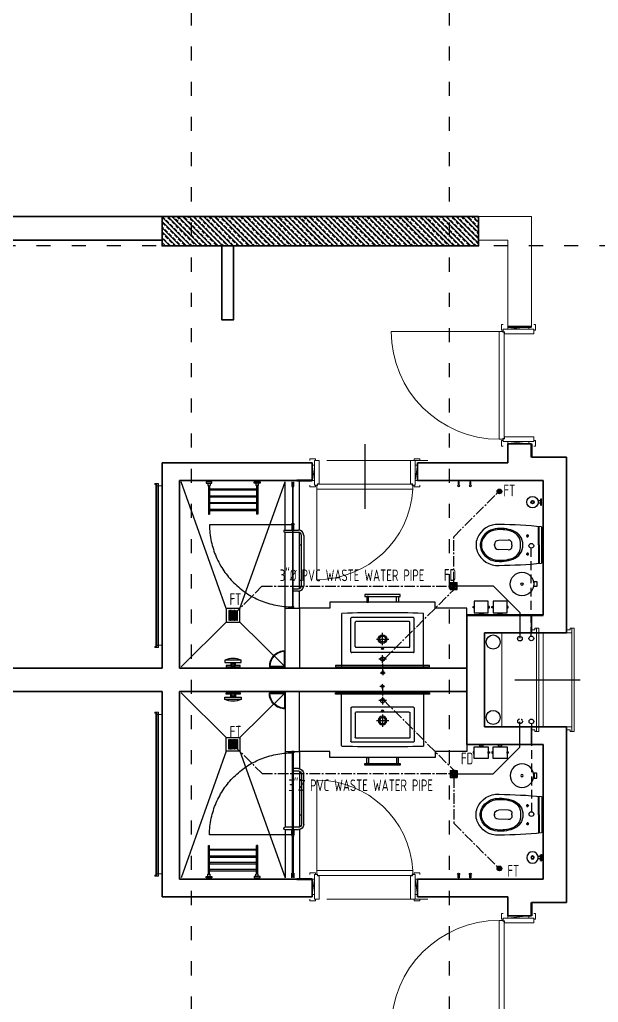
# Model space of a CAD drawing. Header units: millimetres. Extents: x 626118 to 667468, y 4481694 to 4492717.
# Drawn here: x 646399 to 646892, y 4490274 to 4491112 of the extents above; entities that cross this region are included whole.
import ezdxf

# ---------------------------------------------------------------- set-up
doc = ezdxf.new("R2010")
doc.units = ezdxf.units.MM
for name, pattern in [('ACAD_ISO03W100', [30, 12, -18]), ('CENTER2', [1.125, 0.75, -0.125, 0.125, -0.125]), ('DUZ', [500, 500]), ('HIDDEN', [0.375, 0.25, -0.125]), ('HIDDEN2', [0.1875, 0.125, -0.0625])]:
    doc.linetypes.add(name, pattern=pattern)
doc.layers.get('0').update_dxf_attribs({"color": 1, "linetype": 'DUZ'})
for name, color, linetype in [('0 MC MAHAL', 94, 'Continuous'), ('a_cam', 161, 'Continuous'), ('a_gorunus', 233, 'Continuous'), ('a_mobilya', 1, 'Continuous'), ('a_mobilya_tarama', 253, 'Continuous'), ('a_seramik', 241, 'Continuous'), ('a_seramik_tarama', 85, 'Continuous'), ('a_vitrifiye', 195, 'Continuous'), ('DR-SOIL PIPE', 6, 'HIDDEN'), ('DR-TEXT', 3, 'Continuous'), ('DR-WASTE PIPE', 5, 'CENTER2'), ('KOLTAR_F', 145, 'Continuous'), ('pen.kap.olc', 205, 'Continuous'), ('PLUM FIT', 7, 'Continuous'), ('TESİSAT', 57, 'Continuous')]:
    doc.layers.add(name, color=color, linetype=linetype)
for name, color, linetype, lineweight in [('DUV', 220, 'Continuous', 50), ('DUVAR', 7, 'Continuous', 35), ('FE_MOBTEF.2', 33, 'Continuous', 18), ('iç duvar', 7, 'Continuous', 50), ('KAPEN', 151, 'Continuous', 9), ('KOLON_F', 3, 'Continuous', 35), ('sabt_tef', 181, 'Continuous', 30)]:
    doc.layers.add(name, color=color, linetype=linetype, lineweight=lineweight)
doc.styles.add('din.shx', font='din.shx', dxfattribs={"width": 0.7})
pattern_1 = [(135, (5151672.778, 3830310.847), (-4.4901280605, -4.4901280605), []), (135, (5151672.778, 3830315.337), (-4.4901280605, -4.4901280605), [3.175, -1.5875])]

# ---------------------------------------------------------------- blocks, each defined once
blk = doc.blocks.new('new block')
at = {"layer": 'KAPEN'}
for p, q in [((105202.0528, 48261.8596), (105202.0198, 48261.8596)), ((105202.0528, 48261.8526), (105202.0528, 48261.8596)), ((105202.0628, 48261.8526), (105202.0528, 48261.8526)), ((105202.0628, 48261.0466), (105202.0628, 48261.8526)), ((105201.2498, 48261.0396), (105202.0528, 48261.0396)), ((105202.0528, 48261.0466), (105202.0628, 48261.0466)), ((105202.0528, 48261.0396), (105202.0528, 48261.0466))]:
    blk.add_line(p, q, dxfattribs=at)
for points in [[(105202.0198, 48261.0396), (105202.0198, 48261.8596)], [(105202.0548, 48261.9196), (105202.0398, 48261.9196), (105202.0398, 48261.8696), (105202.0548, 48261.8696)], [(105202.2248, 48261.8796), (105202.2248, 48261.8996), (105202.0948, 48261.8796), (105202.0948, 48261.8996)], [(105202.2648, 48261.9196), (105202.2798, 48261.9196), (105202.2798, 48261.8696), (105202.2648, 48261.8696)], [(105202.0548, 48260.9796), (105202.0398, 48260.9796), (105202.0398, 48261.0296), (105202.0548, 48261.0296)], [(105202.2248, 48261.0196), (105202.2248, 48260.9996), (105202.0948, 48261.0196), (105202.0948, 48260.9996)], [(105202.2648, 48260.9796), (105202.2798, 48260.9796), (105202.2798, 48261.0296), (105202.2648, 48261.0296)]]:
    blk.add_lwpolyline(points, dxfattribs=at)
for points in [[(105202.0548, 48261.8796), (105202.0548, 48261.8546), (105202.0648, 48261.8546), (105202.0648, 48261.8396), (105202.2648, 48261.8396), (105202.2648, 48261.8796)], [(105202.0548, 48261.0196), (105202.0548, 48261.0446), (105202.0648, 48261.0446), (105202.0648, 48261.0596), (105202.2648, 48261.0596), (105202.2648, 48261.0196)]]:
    blk.add_lwpolyline(points, close=True, dxfattribs=at)
blk.add_arc((105202.0715, 48261.0396), 0.8216, 93.60232, 180, dxfattribs=at)
blk = doc.blocks.new('K210')
for p, q in [((0.04, 0.985), (0.04, 0.032)), ((0.04, 0.032), (0.047, 0.032)), ((0.047, 0.032), (0.047, 0.022)), ((0.047, 0.022), (0.953, 0.022)), ((0.953, 0.032), (0.96, 0.032)), ((0.953, 0.022), (0.953, 0.032)), ((0.96, 0.032), (0.96, 0.065))]:
    blk.add_line(p, q)
for points in [[(-0.02, 0.03), (-0.02, 0.045), (0.03, 0.045), (0.03, 0.03)], [(0.04, 0.065), (0.96, 0.065)], [(1.02, 0.03), (1.02, 0.045), (0.97, 0.045), (0.97, 0.03)], [(0.02, -0.19), (0, -0.19), (0.02, -0.01), (0, -0.01)], [(0.98, -0.19), (1, -0.19), (0.98, -0.01), (1, -0.01)], [(-0.02, -0.23), (-0.02, -0.245), (0.03, -0.245), (0.03, -0.23)], [(1.02, -0.23), (1.02, -0.245), (0.97, -0.245), (0.97, -0.23)]]:
    blk.add_lwpolyline(points)
for points in [[(0.02, 0.03), (0.045, 0.03), (0.045, 0.02), (0.06, 0.02), (0.06, -0.23), (0.02, -0.23)], [(0.98, 0.03), (0.955, 0.03), (0.955, 0.02), (0.94, 0.02), (0.94, -0.23), (0.98, -0.23)]]:
    blk.add_lwpolyline(points, close=True)
blk.add_arc((0.04, 0.065), 0.92, 0, 90)
blk = doc.blocks.new('rgtkjıtdkfgölv')
at = {"layer": 'FE_MOBTEF.2'}
for p, q in [((104445.9079, 48877.9319), (104445.8879, 48877.9319)), ((104445.8879, 48877.9319), (104445.8879, 48877.9019)), ((104445.8879, 48877.9019), (104445.8979, 48877.9019)), ((104445.8979, 48877.9139), (104445.8979, 48877.9219)), ((104445.8979, 48877.9219), (104447.2779, 48877.9219)), ((104445.8979, 48877.9219), (104445.9079, 48877.9219)), ((104445.8979, 48877.9019), (104445.8979, 48877.9219)), ((104445.8979, 48877.9079), (104445.8979, 48877.9139)), ((104445.8979, 48877.9139), (104447.2779, 48877.9139)), ((104447.2779, 48877.9139), (104445.8979, 48877.9139)), ((104447.2779, 48877.9079), (104445.8979, 48877.9079)), ((104445.9076, 48877.9319), (104445.9076, 48877.9619)), ((104445.9079, 48877.9219), (104445.9079, 48877.9319)), ((104447.2612, 48877.9319), (104445.9143, 48877.9319)), ((104447.2679, 48877.9319), (104447.2679, 48877.9619)), ((104447.2679, 48877.9319), (104447.2879, 48877.9319)), ((104447.2679, 48877.9219), (104447.2679, 48877.9319)), ((104447.2779, 48877.9219), (104447.2679, 48877.9219)), ((104447.2779, 48877.9019), (104447.2779, 48877.9219)), ((104447.2779, 48877.9219), (104447.2779, 48877.9139)), ((104447.2779, 48877.9139), (104447.2779, 48877.9079)), ((104447.2879, 48877.9019), (104447.2779, 48877.9019)), ((104447.2879, 48877.9319), (104447.2879, 48877.9019))]:
    blk.add_line(p, q, dxfattribs=at)
blk = doc.blocks.new('urejjnjf')
at = {"layer": 'sabt_tef'}
for p, q in [((104450.0661, 49042.3043), (104449.7561, 49042.3043)), ((104449.9111, 49042.2843), (104449.7561, 49042.2843)), ((104449.9111, 49042.2763), (104449.7561, 49042.2763)), ((104449.9111, 49042.2843), (104450.0661, 49042.2843)), ((104449.9111, 49042.2763), (104450.0661, 49042.2763)), ((104449.8462, 49042.1843), (104449.8216, 49042.1843)), ((104449.8336, 49042.1951), (104449.8336, 49042.1843)), ((104449.8336, 49042.1734), (104449.8336, 49042.1843)), ((104449.976, 49042.1843), (104450.0006, 49042.1843)), ((104449.9886, 49042.1951), (104449.9886, 49042.1843)), ((104449.9886, 49042.1734), (104449.9886, 49042.1843)), ((104449.9111, 49042.0508), (104449.8995, 49042.0508)), ((104449.9111, 49042.0508), (104449.9227, 49042.0508)), ((104449.8695, 49042.0199), (104449.872, 49041.9351)), ((104449.9527, 49042.0199), (104449.9501, 49041.9351)), ((104449.9111, 49041.9011), (104449.907, 49041.9011)), ((104449.907, 49041.9011), (104449.9111, 49041.9011)), ((104449.9152, 49041.9011), (104449.9111, 49041.9011)), ((104449.9111, 49041.9011), (104449.9152, 49041.9011))]:
    blk.add_line(p, q, dxfattribs=at)
for centre, major_axis, start_param, end_param in [((104454.7356, 49041.8516), (3.5355, 3.5355), 2.265542, 2.338186), ((104445.0866, 49041.8516), (-3.5355, 3.5355), 3.944999, 4.017643), ((104449.9111, 49042.0143), (0.0919, 0.0919), 0.785398, 1.997007), ((104449.9002, 49042.0148), (-0.0778, 0.0778), -0.884575, 0.555132), ((104449.8336, 49042.1843), (-0.0053, 0.0053), 3.926991, 7.068583), ((104449.8336, 49042.1843), (0.0053, 0.0053), 2.356194, 5.497787), ((104449.9111, 49042.0143), (-0.0919, 0.0919), 4.286178, 5.497787), ((104449.922, 49042.0148), (0.0778, 0.0778), 5.728053, 7.16776), ((104449.9886, 49042.1843), (-0.0053, 0.0053), 3.926991, 7.068583), ((104449.9886, 49042.1843), (0.0053, 0.0053), 2.356194, 5.497787), ((104450.0702, 49041.9545), (0.2121, 0.2121), 1.997007, 2.51551), ((104449.8995, 49042.0208), (0.0212, 0.0212), 0.785398, 2.385987), ((104449.9227, 49042.0208), (-0.0212, 0.0212), 3.897198, 5.497787), ((104449.7519, 49041.9545), (0.2121, 0.2121), 5.338472, 5.856974), ((104450.0702, 49041.9545), (0.2051, 0.2051), 2.057267, 2.51551), ((104449.7519, 49041.9545), (0.2051, 0.2051), 5.338472, 5.796715), ((104449.9261, 49041.9313), (-0.1344, 0.1344), 0.731068, 1.971798), ((104449.9261, 49041.9313), (0.1089, 0.1089), 2.51551, 3.542594), ((104449.9261, 49041.9313), (-0.1018, 0.1018), 0.944713, 1.971798), ((104449.907, 49041.9361), (-0.0247, 0.0247), 0.815191, 2.356194), ((104449.9152, 49041.9361), (0.0247, 0.0247), 3.926991, 5.467994), ((104449.8961, 49041.9313), (-0.1018, 0.1018), 2.740591, 3.767676), ((104449.8961, 49041.9313), (-0.1089, 0.1089), 2.740591, 3.767676), ((104449.8961, 49041.9313), (0.1344, 0.1344), 4.311388, 5.552117), ((104449.9111, 49041.8943), (0.0735, 0.0735), 3.542594, 3.926991), ((104449.9111, 49041.8943), (-0.0735, 0.0735), 2.356194, 2.740591), ((104449.9111, 49041.8943), (0.1061, 0.1061), 3.542594, 3.926991), ((104449.9111, 49041.8943), (0.0806, 0.0806), 3.542594, 3.926991), ((104449.9111, 49041.8943), (-0.0806, 0.0806), 2.356194, 2.740591), ((104449.9111, 49041.8943), (-0.1061, 0.1061), 2.356194, 2.740591)]:
    blk.add_ellipse(centre, major_axis=major_axis, ratio=1, start_param=start_param, end_param=end_param, dxfattribs=at)
blk = doc.blocks.new('sj4rıekfsdöşlçdoeköd')
blk.add_line((104449.3382, 48901.752), (104449.3382, 48901.767))
at = {"layer": 'a_cam'}
for p, q in [((104448.3202, 48901.1255), (104448.3202, 48901.1175)), ((104448.6682, 48901.1255), (104448.3202, 48901.1255)), ((104448.3202, 48901.1175), (104448.6682, 48901.1175)), ((104448.6682, 48901.1175), (104448.6682, 48901.1255)), ((104448.6862, 48901.1255), (104448.6862, 48901.1175)), ((104449.3782, 48901.1255), (104448.6862, 48901.1255)), ((104448.6862, 48901.1175), (104449.3782, 48901.1175)), ((104449.3782, 48901.1175), (104449.3782, 48901.1255))]:
    blk.add_line(p, q, dxfattribs=at)
at = {"layer": 'a_gorunus'}
for p, q in [((104448.7245, 48901.18), (104448.3122, 48901.18)), ((104449.2209, 48901.18), (104448.7455, 48901.18)), ((104449.3882, 48901.18), (104449.242, 48901.18)), ((104448.7232, 48901.056), (104448.3122, 48901.056)), ((104449.3882, 48901.056), (104448.7432, 48901.056))]:
    blk.add_line(p, q, dxfattribs=at)
at = {"layer": 'a_mobilya'}
for p, q in [((104448.7682, 48901.2145), (104449.1982, 48901.2145)), ((104449.1982, 48901.1945), (104448.7682, 48901.1945)), ((104448.7232, 48901.1255), (104448.7232, 48901.1695)), ((104448.7232, 48901.0545), (104448.7232, 48901.1175)), ((104448.7432, 48901.1695), (104448.7432, 48901.1255)), ((104448.7432, 48901.1175), (104448.7432, 48901.0545)), ((104449.2232, 48901.1255), (104449.2232, 48901.1695)), ((104449.2432, 48901.1695), (104449.2432, 48901.1255))]:
    blk.add_line(p, q, dxfattribs=at)
for centre, major_axis, start_param, end_param in [((104448.7682, 48901.1695), (0.0318, 0.0318), 0.785398, 2.356194), ((104448.7682, 48901.1695), (0.0177, 0.0177), 0.785398, 2.356194), ((104449.1982, 48901.1695), (-0.0318, 0.0318), 3.926991, 5.497787), ((104449.1982, 48901.1695), (-0.0177, 0.0177), 3.926991, 5.497787), ((104448.7332, 48901.0545), (0.00707, 0.00707), 2.356194, 5.497787)]:
    blk.add_ellipse(centre, major_axis=major_axis, ratio=1, start_param=start_param, end_param=end_param, dxfattribs=at)
at = {"layer": 'a_mobilya_tarama', "linetype": 'HIDDEN2', "ltscale": 200}
for p, q in [((104449.3927, 48900.6695), (104448.3122, 48901.056)), ((104449.5077, 48900.6695), (104449.8882, 48901.056)), ((104449.4102, 48900.6263), (104449.4102, 48900.6213)), ((104449.4902, 48900.6263), (104449.4102, 48900.6263)), ((104449.4102, 48900.6213), (104449.4902, 48900.6213)), ((104449.4102, 48900.6031), (104449.4102, 48900.5981)), ((104449.4902, 48900.6031), (104449.4102, 48900.6031)), ((104449.4106, 48900.6496), (104449.4106, 48900.6446)), ((104449.4906, 48900.6496), (104449.4106, 48900.6496)), ((104449.4106, 48900.6446), (104449.4906, 48900.6446)), ((104449.4106, 48900.638), (104449.4106, 48900.633)), ((104449.4906, 48900.638), (104449.4106, 48900.638)), ((104449.4106, 48900.633), (104449.4906, 48900.633)), ((104449.4106, 48900.6148), (104449.4106, 48900.6098)), ((104449.4906, 48900.6148), (104449.4106, 48900.6148)), ((104449.4106, 48900.6098), (104449.4906, 48900.6098)), ((104449.4902, 48900.6213), (104449.4902, 48900.6263)), ((104449.4902, 48900.5981), (104449.4902, 48900.6031)), ((104449.4906, 48900.6446), (104449.4906, 48900.6496)), ((104449.4906, 48900.633), (104449.4906, 48900.638)), ((104449.4906, 48900.6098), (104449.4906, 48900.6148)), ((104449.3927, 48900.5545), (104448.3122, 48900.168)), ((104449.4102, 48900.5981), (104449.4902, 48900.5981)), ((104449.4102, 48900.5917), (104449.4102, 48900.5867)), ((104449.4902, 48900.5917), (104449.4102, 48900.5917)), ((104449.4102, 48900.5867), (104449.4902, 48900.5867)), ((104449.4102, 48900.5803), (104449.4102, 48900.5753)), ((104449.4902, 48900.5803), (104449.4102, 48900.5803)), ((104449.4102, 48900.5753), (104449.4902, 48900.5753)), ((104449.4902, 48900.5867), (104449.4902, 48900.5917)), ((104449.4902, 48900.5753), (104449.4902, 48900.5803)), ((104449.5077, 48900.5545), (104449.8882, 48900.168))]:
    blk.add_line(p, q, dxfattribs=at)
at = {"layer": 'a_seramik'}
for p, q in [((104449.3882, 48902.606), (104449.3882, 48902.337)), ((104449.4502, 48902.606), (104449.3882, 48902.606)), ((104449.3382, 48902.337), (104449.3382, 48901.437)), ((104449.3882, 48902.337), (104449.3382, 48902.337)), ((104449.3382, 48901.437), (104449.3882, 48901.437)), ((104449.3882, 48901.437), (104449.3882, 48901.18)), ((104449.3882, 48901.18), (104449.9002, 48901.18)), ((104449.3882, 48901.056), (104449.3882, 48901.18)), ((104449.9002, 48901.056), (104449.3882, 48901.056))]:
    blk.add_line(p, q, dxfattribs=at)
at = {"layer": 'a_seramik_tarama'}
for p, q in [((104448.8502, 48901.18), (104448.8502, 48901.1945)), ((104449.1502, 48901.18), (104449.1502, 48901.1945))]:
    blk.add_line(p, q, dxfattribs=at)
at = {"layer": 'a_vitrifiye'}
for p, q in [((104449.8882, 48901.487), (104449.8882, 48902.287)), ((104448.3522, 48901.129), (104448.3122, 48901.129)), ((104448.3122, 48901.114), (104448.3522, 48901.114)), ((104448.3152, 48901.126), (104448.3522, 48901.126)), ((104448.3522, 48901.117), (104448.3152, 48901.117)), ((104448.3522, 48901.126), (104448.3522, 48901.129)), ((104448.3522, 48901.114), (104448.3522, 48901.117)), ((104448.6682, 48901.129), (104448.6782, 48901.129)), ((104448.6682, 48901.114), (104448.6682, 48901.129)), ((104448.6782, 48901.114), (104448.6682, 48901.114)), ((104448.6782, 48901.129), (104448.6782, 48901.114)), ((104448.6782, 48901.114), (104448.7182, 48901.114)), ((104448.6812, 48901.117), (104448.6812, 48901.126)), ((104448.6812, 48901.126), (104448.7182, 48901.126)), ((104448.7182, 48901.117), (104448.6812, 48901.117)), ((104449.3782, 48901.129), (104449.3782, 48901.114)), ((104449.3782, 48901.129), (104449.3782, 48901.114)), ((104449.3882, 48901.129), (104449.3782, 48901.129)), ((104449.3782, 48901.114), (104449.3882, 48901.114)), ((104449.3882, 48901.129), (104449.3882, 48901.114)), ((104449.3882, 48901.114), (104449.3882, 48901.129))]:
    blk.add_line(p, q, dxfattribs=at)
at = {"layer": 'a_vitrifiye', "linetype": 'HIDDEN', "ltscale": 10}
for p, q in [((104448.6782, 48901.129), (104448.6782, 48900.4105)), ((104448.7182, 48901.129), (104448.6782, 48901.129))]:
    blk.add_line(p, q, dxfattribs=at)
at = {"layer": 'a_vitrifiye', "linetype": 'HIDDEN'}
for p, q in [((104448.7182, 48901.129), (104448.7182, 48901.126)), ((104448.7182, 48901.114), (104448.7182, 48901.117))]:
    blk.add_line(p, q, dxfattribs=at)
at = {"layer": 'a_vitrifiye', "linetype": 'HIDDEN', "ltscale": 10}
blk.add_ellipse((104448.6722, 48901.1165), major_axis=(-0.4992, 0.4992), ratio=1, start_param=2.364699, end_param=3.928437, dxfattribs=at)
at = {"layer": 'sabt_tef'}
for p, q in [((104448.4572, 48903.238), (104448.4572, 48903.244)), ((104448.5119, 48903.244), (104448.4572, 48903.244)), ((104448.5119, 48903.238), (104448.4572, 48903.238)), ((104448.4601, 48903.2339), (104448.4601, 48903.238)), ((104448.4601, 48903.2339), (104448.5091, 48903.2339)), ((104448.4746, 48903.2319), (104448.4746, 48903.2141)), ((104448.4946, 48903.2319), (104448.4946, 48903.2141)), ((104448.5091, 48903.2339), (104448.5091, 48903.238)), ((104448.5119, 48903.238), (104448.5119, 48903.244)), ((104449.1624, 48903.2021), (104449.2049, 48903.2021)), ((104449.1624, 48903.1813), (104449.1624, 48903.2021)), ((104449.2049, 48903.2021), (104449.2049, 48903.1813)), ((104449.2049, 48903.1813), (104449.1624, 48903.1813)), ((104449.4302, 48902.949), (104449.3302, 48902.949)), ((104449.3302, 48902.949), (104449.3302, 48902.829)), ((104449.3752, 48902.959), (104449.3752, 48902.949)), ((104449.3852, 48902.959), (104449.3752, 48902.959)), ((104449.3752, 48902.949), (104449.3852, 48902.949)), ((104449.3852, 48902.949), (104449.3852, 48902.959)), ((104449.4302, 48902.829), (104449.4302, 48902.949)), ((104449.4302, 48902.8915), (104449.4352, 48902.8915)), ((104449.4352, 48902.8865), (104449.4302, 48902.8865)), ((104449.4352, 48902.904), (104449.4452, 48902.904)), ((104449.4352, 48902.874), (104449.4352, 48902.904)), ((104449.4352, 48902.8915), (104449.4352, 48902.8865)), ((104449.4452, 48902.874), (104449.4352, 48902.874)), ((104449.4452, 48902.904), (104449.4452, 48902.874)), ((104449.3302, 48902.829), (104449.4302, 48902.829)), ((104449.4302, 48902.789), (104449.3302, 48902.789)), ((104449.3302, 48902.789), (104449.3302, 48902.669)), ((104449.3752, 48902.829), (104449.3852, 48902.829)), ((104449.3752, 48902.819), (104449.3752, 48902.829)), ((104449.3852, 48902.819), (104449.3752, 48902.819)), ((104449.3752, 48902.799), (104449.3752, 48902.789)), ((104449.3852, 48902.799), (104449.3752, 48902.799)), ((104449.3752, 48902.789), (104449.3852, 48902.789)), ((104449.3852, 48902.829), (104449.3852, 48902.819)), ((104449.3852, 48902.789), (104449.3852, 48902.799)), ((104449.4302, 48902.669), (104449.4302, 48902.789)), ((104449.4302, 48902.7315), (104449.4352, 48902.7315)), ((104449.4352, 48902.7265), (104449.4302, 48902.7265)), ((104449.4352, 48902.744), (104449.4452, 48902.744)), ((104449.4352, 48902.714), (104449.4352, 48902.744)), ((104449.4352, 48902.7315), (104449.4352, 48902.7265)), ((104449.4452, 48902.714), (104449.4352, 48902.714)), ((104449.4452, 48902.744), (104449.4452, 48902.714)), ((104448.3122, 48902.641), (104448.3122, 48902.631)), ((104448.3422, 48902.641), (104448.3122, 48902.641)), ((104448.3122, 48902.631), (104448.3422, 48902.631)), ((104448.3422, 48902.641), (104448.3422, 48902.645)), ((104448.3422, 48902.627), (104448.3422, 48902.631)), ((104449.3302, 48902.669), (104449.4302, 48902.669)), ((104449.3752, 48902.669), (104449.3852, 48902.669)), ((104449.3752, 48902.659), (104449.3752, 48902.669)), ((104449.3852, 48902.659), (104449.3752, 48902.659)), ((104449.3852, 48902.669), (104449.3852, 48902.659)), ((104448.3122, 48902.541), (104448.3122, 48902.531)), ((104448.3422, 48902.541), (104448.3122, 48902.541)), ((104448.3122, 48902.531), (104448.3422, 48902.531)), ((104448.3422, 48902.541), (104448.3422, 48902.545)), ((104448.3422, 48902.527), (104448.3422, 48902.531)), ((104449.8782, 48902.287), (104449.8782, 48901.487)), ((104449.8882, 48902.287), (104449.8782, 48902.287)), ((104449.8812, 48902.237), (104449.4402, 48902.237)), ((104449.8882, 48901.544), (104449.8882, 48902.23)), ((104449.4682, 48902.15), (104449.4682, 48901.624)), ((104449.7612, 48902.157), (104449.4752, 48902.157)), ((104449.5042, 48902.114), (104449.5042, 48901.66)), ((104449.7162, 48902.121), (104449.5112, 48902.121)), ((104449.7232, 48902.114), (104449.7232, 48901.66)), ((104449.7682, 48902.15), (104449.7682, 48901.624)), ((104449.2732, 48902.037), (104449.2732, 48901.737)), ((104449.2882, 48902.037), (104449.2732, 48902.037)), ((104449.2882, 48901.737), (104449.2882, 48902.037)), ((104449.2882, 48902.007), (104449.2882, 48902.022)), ((104449.2882, 48902.022), (104449.3382, 48902.022)), ((104449.3382, 48902.007), (104449.2882, 48902.007)), ((104449.7057, 48901.887), (104449.6007, 48901.887)), ((104449.6532, 48901.8345), (104449.6532, 48901.9395)), ((104449.8558, 48901.887), (104449.7906, 48901.887)), ((104449.8232, 48901.9196), (104449.8232, 48901.8544)), ((104449.2732, 48901.737), (104449.2882, 48901.737)), ((104449.2882, 48901.767), (104449.2882, 48901.752)), ((104449.3382, 48901.767), (104449.2882, 48901.767)), ((104449.2882, 48901.752), (104449.3382, 48901.752)), ((104449.7612, 48901.617), (104449.4752, 48901.617)), ((104449.7162, 48901.653), (104449.5112, 48901.653)), ((104449.4402, 48901.537), (104449.8812, 48901.537)), ((104449.8782, 48901.487), (104449.8882, 48901.487)), ((104449.8882, 48901.056), (104449.7542, 48901.056)), ((104449.8832, 48901.051), (104449.7591, 48901.051)), ((104449.8832, 48900.9269), (104449.8832, 48901.051)), ((104449.8882, 48900.922), (104449.8882, 48901.056)), ((104448.3122, 48900.792), (104448.3122, 48900.842)), ((104448.3122, 48900.842), (104448.3222, 48900.842)), ((104448.3222, 48900.792), (104448.3122, 48900.792)), ((104448.3222, 48900.842), (104448.3222, 48900.792)), ((104448.3222, 48900.827), (104448.3422, 48900.827)), ((104448.3222, 48900.807), (104448.3422, 48900.807)), ((104448.3422, 48900.827), (104448.3422, 48900.807)), ((104448.3422, 48900.822), (104448.5872, 48900.822)), ((104448.3422, 48900.812), (104448.5872, 48900.812)), ((104448.3722, 48900.812), (104448.3822, 48900.812)), ((104448.3722, 48900.412), (104448.3722, 48900.812)), ((104448.3822, 48900.812), (104448.3822, 48900.412)), ((104448.4322, 48900.812), (104448.4422, 48900.812)), ((104448.4322, 48900.412), (104448.4322, 48900.812)), ((104448.4422, 48900.812), (104448.4422, 48900.412)), ((104448.4872, 48900.812), (104448.4972, 48900.812)), ((104448.4872, 48900.412), (104448.4872, 48900.812)), ((104448.4972, 48900.812), (104448.4972, 48900.412)), ((104448.5572, 48900.812), (104448.5472, 48900.812)), ((104448.5472, 48900.812), (104448.5472, 48900.412)), ((104448.5572, 48900.412), (104448.5572, 48900.812)), ((104448.5872, 48900.822), (104448.5872, 48900.812)), ((104449.3927, 48900.6695), (104449.3927, 48900.5545)), ((104449.5077, 48900.6695), (104449.3927, 48900.6695)), ((104449.5077, 48900.5545), (104449.5077, 48900.6695)), ((104449.8532, 48900.682), (104449.8332, 48900.682)), ((104449.8332, 48900.682), (104449.8332, 48900.542)), ((104449.8532, 48900.682), (104449.8332, 48900.682)), ((104449.8532, 48900.617), (104449.8532, 48900.682)), ((104449.8532, 48900.542), (104449.8532, 48900.682)), ((104449.8646, 48900.617), (104449.8532, 48900.617)), ((104449.8646, 48900.617), (104449.8532, 48900.617)), ((104449.8532, 48900.542), (104449.8532, 48900.607)), ((104449.8532, 48900.607), (104449.8646, 48900.607)), ((104449.8532, 48900.607), (104449.8646, 48900.607)), ((104449.8582, 48900.632), (104449.8582, 48900.617)), ((104449.8782, 48900.632), (104449.8582, 48900.632)), ((104449.8582, 48900.607), (104449.8582, 48900.592)), ((104449.8882, 48900.624), (104449.8632, 48900.624)), ((104449.8632, 48900.624), (104449.8632, 48900.622)), ((104449.8632, 48900.622), (104449.8632, 48900.624)), ((104449.8632, 48900.624), (104449.8882, 48900.624)), ((104449.8632, 48900.622), (104449.8732, 48900.622)), ((104449.8832, 48900.622), (104449.8632, 48900.622)), ((104449.8732, 48900.602), (104449.8632, 48900.602)), ((104449.8632, 48900.602), (104449.8632, 48900.6)), ((104449.8632, 48900.6), (104449.8632, 48900.602)), ((104449.8632, 48900.602), (104449.8832, 48900.602)), ((104449.8782, 48900.672), (104449.8782, 48900.624)), ((104449.8882, 48900.672), (104449.8782, 48900.672)), ((104449.8782, 48900.624), (104449.8782, 48900.632)), ((104449.8832, 48900.602), (104449.8832, 48900.622)), ((104449.8882, 48900.552), (104449.8882, 48900.672)), ((104449.8882, 48900.6), (104449.8882, 48900.624)), ((104449.8882, 48900.624), (104449.8882, 48900.6)), ((104449.3927, 48900.5545), (104449.5077, 48900.5545)), ((104449.8332, 48900.542), (104449.8532, 48900.542)), ((104449.8332, 48900.542), (104449.8532, 48900.542)), ((104449.8582, 48900.592), (104449.8782, 48900.592)), ((104449.8632, 48900.6), (104449.8882, 48900.6)), ((104449.8882, 48900.6), (104449.8632, 48900.6)), ((104449.8782, 48900.592), (104449.8782, 48900.6)), ((104449.8782, 48900.6), (104449.8782, 48900.552)), ((104449.8782, 48900.552), (104449.8882, 48900.552)), ((104448.3122, 48900.432), (104448.3122, 48900.382)), ((104448.3222, 48900.432), (104448.3122, 48900.432)), ((104448.3122, 48900.382), (104448.3222, 48900.382)), ((104448.3222, 48900.382), (104448.3222, 48900.432)), ((104448.3222, 48900.417), (104448.3422, 48900.417)), ((104448.3222, 48900.397), (104448.3422, 48900.397)), ((104448.3422, 48900.397), (104448.3422, 48900.417)), ((104448.3422, 48900.412), (104448.5872, 48900.412)), ((104448.3422, 48900.402), (104448.5872, 48900.402)), ((104448.3822, 48900.412), (104448.3722, 48900.412)), ((104448.4422, 48900.412), (104448.4322, 48900.412)), ((104448.4972, 48900.412), (104448.4872, 48900.412)), ((104448.5472, 48900.412), (104448.5572, 48900.412)), ((104448.5872, 48900.402), (104448.5872, 48900.412))]:
    blk.add_line(p, q, dxfattribs=at)
for centre, major_axis, ratio, start_param, end_param in [((104448.4846, 48903.1662), (0.0346, 0.0346), 1, 0.785398, 7.068583), ((104448.4846, 48903.1662), (0.0099, 0.0099), 1, 0.785398, 7.068583), ((104448.4846, 48903.1662), (-0.00707, 0.00707), 1, -0.785398, 5.497787), ((104449.1836, 48903.0762), (-0.0708, 0.0708), 1, -0.785398, 5.497787), ((104449.1836, 48903.0762), (0.00765, 0.00765), 1, 0.785398, 7.068583), ((104448.3422, 48902.636), (0.00636, 0.00636), 1, 3.926991, 7.068583), ((104448.3422, 48902.536), (0.00636, 0.00636), 1, 3.926991, 7.068583), ((104461.1928, 48901.887), (8.3188, 8.3188), 1, 2.327015, 2.385374), ((104449.4402, 48902.23), (-0.00495, 0.00495), 1, -0.785398, 0.751244), ((104449.8812, 48902.23), (-0.00495, 0.00495), 1, 3.926991, 5.497787), ((104449.4752, 48902.15), (-0.00495, 0.00495), 1, -0.785398, 0.785398), ((104449.5112, 48902.114), (-0.00495, 0.00495), 1, -0.785398, 0.785398), ((104449.7162, 48902.114), (-0.00495, 0.00495), 1, 3.926991, 5.497787), ((104449.7612, 48902.15), (-0.00495, 0.00495), 1, 3.926991, 5.497787), ((104449.6532, 48901.887), (0.0265, 0.0265), 1, 3.926991, 10.210176), ((104449.6532, 48901.887), (0.0184, 0.0184), 1, 3.926991, 10.210176), ((104449.7372, 48901.887), (0, 0.0123), 0.321168, 0, 6.283185), ((104449.8232, 48901.887), (0.0124, 0.0124), 1, 3.926991, 10.210176), ((104449.4752, 48901.624), (0.00495, 0.00495), 1, 2.356194, 3.926991), ((104449.5112, 48901.66), (0.00495, 0.00495), 1, 2.356194, 3.926991), ((104449.7162, 48901.66), (0.00495, 0.00495), 1, 3.926991, 5.497787), ((104449.7612, 48901.624), (0.00495, 0.00495), 1, 3.926991, 5.497787), ((104449.4402, 48901.544), (-0.00495, 0.00495), 1, 0.819553, 2.356194), ((104449.8812, 48901.544), (0.00495, 0.00495), 1, 3.926991, 5.497787), ((104449.8838, 48901.0516), (-0.0917, 0.0917), 1, 0.751374, 2.390218), ((104449.8838, 48901.0516), (-0.0882, 0.0882), 1, 0.790124, 2.351469), ((104449.9891, 48900.612), (0.1208, 0.1208), 1, 1.934008, 2.778381), ((104449.9891, 48900.612), (0.1208, 0.1208), 1, 1.934008, 2.778381), ((104449.8732, 48900.612), (0.00707, 0.00707), 1, 0.785398, 7.068583), ((104449.8732, 48900.612), (-0.00707, 0.00707), 1, -0.785398, 0.261799), ((104449.8732, 48900.612), (0.00707, 0.00707), 1, 2.879793, 3.926991)]:
    blk.add_ellipse(centre, major_axis=major_axis, ratio=ratio, start_param=start_param, end_param=end_param, dxfattribs=at)
at = {"layer": '0 MC MAHAL'}
blk.add_blockref('urejjnjf', (-1.0609, -139.0602), dxfattribs=at)
blk = doc.blocks.new('FD')
at = {"layer": 'PLUM FIT'}
h = blk.add_hatch(dxfattribs=at)
h.set_pattern_fill('NET', color=56, scale=7.714286, angle=90, style=0)
h.set_pattern_definition([(90, (7609.1601, 24196.6292), (0.964285714, -1e-13), []), (360, (7609.1601, 24196.6292), (-1e-13, -0.964285714), [])])
h.paths.add_polyline_path([(-1.93, 0, 1), (1.93, 0, 1)])
at = {"layer": 'PLUM FIT', "color": 1}
for p, q in [((-2.89, 2.89), (2.89, 2.89)), ((-2.89, 2.89), (-2.89, -2.89)), ((2.89, 2.89), (2.89, -2.89)), ((-2.89, -2.89), (2.89, -2.89))]:
    blk.add_line(p, q, dxfattribs=at)
for radius in [2.89, 1.93]:
    blk.add_circle((0, 0), radius, dxfattribs=at)
blk = doc.blocks.new('A$Ce8a2d78a')
at = {"layer": 'PLUM FIT'}
h = blk.add_hatch(dxfattribs=at)
h.set_pattern_fill('NET', color=56, scale=8, angle=180.02732, style=0)
h.set_pattern_definition([(180.0273206, (-25093.763, 8008.5444), (-0.000476835, 0.999999887), []), (90.0273206, (-25093.763, 8008.5444), (0.999999887, 0.000476835), [])])
h.paths.add_polyline_path([(2.8, 114.82, -1), (2.8, 110.82, -1)])
h = blk.add_hatch(dxfattribs=at)
h.set_pattern_fill('NET', color=56, scale=8, angle=180.02732, style=0)
h.set_pattern_definition([(180.0273206, (-24866.3813, 8114.2158), (-0.000476835, 0.999999887), []), (90.0273206, (-24866.3813, 8114.2158), (0.999999887, 0.000476835), [])])
h.paths.add_polyline_path([(230.18, 9.15, -1), (230.18, 5.15, -1)])
at = {"layer": 'DR-SOIL PIPE', "ltscale": 30}
blk.add_line((257.41, 130.46, 0), (257.41, 55.45, 0), dxfattribs=at)
at = {"layer": 'DR-SOIL PIPE', "linetype": 'Continuous', "ltscale": 20}
for centre in [(257.41, 132.46, 0), (257.41, 53.45, 0)]:
    blk.add_circle(centre, 2, dxfattribs=at)
at = {"layer": 'DR-WASTE PIPE', "color": 1, "linetype": 'CENTER2'}
for p, q in [((128.11, 162.42, 0), (132.59, 162.42, 0)), ((130.47, 160.18, 0), (130.47, 164.66, 0))]:
    blk.add_line(p, q, dxfattribs=at)
at = {"layer": 'DR-WASTE PIPE', "ltscale": 12}
for p, q in [((130.47, 163.55, 0), (130.47, 152.05, 0)), ((130.7, 151.41), (191.18, 90.94)), ((2.73, 113), (27.68, 88.05)), ((27.68, 88.05, 0), (188.14, 88.05, 0)), ((191.18, 84.75, 0), (191.18, 45.72, 0)), ((191.18, 45.72), (228.68, 8.22))]:
    blk.add_line(p, q, dxfattribs=at)
at = {"layer": 'DR-WASTE PIPE', "linetype": 'Continuous', "ltscale": 12}
for p, q in [((247.65, 110.48), (247.67, 132.16)), ((247.65, 110.48), (224.93, 87.75)), ((194.18, 87.75, 0), (224.93, 87.75, 0))]:
    blk.add_line(p, q, dxfattribs=at)
at = {"layer": 'DR-WASTE PIPE', "color": 1, "linetype": 'Continuous'}
blk.add_circle((130.47, 162.42, 0), 1.14, dxfattribs=at)
at = {"layer": 'DR-WASTE PIPE', "ltscale": 12}
blk.add_circle((247.72, 132.66, 0), 2, dxfattribs=at)
at = {"layer": 'PLUM FIT', "color": 1}
for centre in [(2.8, 112.82, 0), (230.18, 7.15, 0)]:
    blk.add_circle(centre, 2, dxfattribs=at)
at = {"layer": 'DR-WASTE PIPE', "xscale": -1.037037037312984, "yscale": 1.037037037312984, "zscale": 1.037037037312984, "rotation": 89.97267936311599}
blk.add_blockref('FD', (191.18, 87.75, 0), dxfattribs=at)
at = {"layer": 'DR-TEXT', "char_height": 10, "width": 48.765, "attachment_point": 1, "rotation": 0.02732, "style": 'din.shx'}
for s, insert in [('FT', (0, 128.7, 11.08)), ('FD', (197.3, 105.85, 11.08)), ('FT', (236.89, 10, 11.08))]:
    blk.add_mtext(s, dxfattribs=dict(at, insert=insert))
at = {"layer": 'DR-TEXT', "insert": (173.43, 72.99, 0), "char_height": 10, "width": 168.3389, "attachment_point": 9, "style": 'din.shx'}
blk.add_mtext('3"%%C PVC WASTE WATER PIPE ', dxfattribs=at)

msp = doc.modelspace()

# ---------------------------------------------------------------- hatches: boundary and pattern name
at = {"layer": 'KOLTAR_F'}
h = msp.add_hatch(dxfattribs=at)
h.set_pattern_fill('ANSI33', color=256, angle=90, style=0)
h.set_pattern_definition([(135, (5150932.778, 3830310.847), (-4.4901280605, -4.4901280605), []), (135, (5150932.778, 3830315.337), (-4.4901280605, -4.4901280605), [3.175, -1.5875])])
h.paths.add_polyline_path([(646520.31, 4490944.33), (646790.31, 4490944.33), (646790.31, 4490919.33), (646520.31, 4490919.33)])
h = msp.add_hatch(dxfattribs=at)
h.set_pattern_fill('ANSI33', color=256, angle=90, style=0)
h.set_pattern_definition(pattern_1)
h.paths.add_polyline_path([(646520.31, 4490944.33), (646790.31, 4490944.33), (646790.31, 4490919.33), (646520.31, 4490919.33)])
h = msp.add_hatch(dxfattribs=at)
h.set_pattern_fill('ANSI33', color=256, angle=90, style=0)
h.set_pattern_definition(pattern_1)
h.paths.add_polyline_path([(646520.31, 4490944.33), (646790.31, 4490944.33), (646790.31, 4490919.33), (646520.31, 4490919.33)])
at = {"layer": 'PLUM FIT'}
h = msp.add_hatch(dxfattribs=at)
h.set_pattern_fill('NET', color=56, scale=8, angle=180.02732, style=0)
h.set_pattern_definition([(180.0273206, (621711.5115, 4498588.9692), (-0.000476835, 0.999999887), []), (90.0273206, (621711.5115, 4498588.9692), (0.999999887, 0.000476835), [])])
h.paths.add_polyline_path([(646808.07, 4490707.95, 1), (646808.07, 4490711.95, 1)])
h = msp.add_hatch(dxfattribs=at)
h.set_pattern_fill('NET', color=56, scale=8, angle=180.02732, style=0)
h.set_pattern_definition([(180.0273206, (621484.1298, 4498483.2978), (-0.000476835, 0.999999887), []), (90.0273206, (621484.1298, 4498483.2978), (0.999999887, 0.000476835), [])])
h.paths.add_polyline_path([(646580.69, 4490602.28, 1), (646580.69, 4490606.28, 1)])

# ---------------------------------------------------------------- linework, layer by layer
at = {"color": 232, "linetype": 'ACAD_ISO03W100'}
for p, q in [((646545.31, 4492079.33), (646545.31, 4488949.33)), ((646765.31, 4492079.33), (646765.31, 4488949.33)), ((649845.31, 4490919.33), (645905.31, 4490919.33))]:
    msp.add_line(p, q, dxfattribs=at)
at = {"layer": 'DR-SOIL PIPE', "ltscale": 30}
msp.add_line((646835.3, 4490586.64, 0), (646835.3, 4490661.65, 0), dxfattribs=at)
at = {"layer": 'DR-SOIL PIPE', "linetype": 'Continuous', "ltscale": 20}
for centre in [(646835.3, 4490663.65, 0), (646835.3, 4490584.64, 0)]:
    msp.add_circle(centre, 2, dxfattribs=at)
at = {"layer": 'DR-WASTE PIPE', "ltscale": 12}
for p, q in [((646769.07, 4490671.38, 0), (646806.57, 4490708.88, 0)), ((646769.07, 4490632.35, 0), (646769.07, 4490671.38, 0)), ((646580.62, 4490604.11, 0), (646605.57, 4490629.06, 0)), ((646605.57, 4490629.06, 0), (646766.03, 4490629.06, 0)), ((646708.6, 4490565.69, 0), (646769.07, 4490626.17, 0)), ((646708.6, 4490554.19, 0), (646708.6, 4490565.69, 0))]:
    msp.add_line(p, q, dxfattribs=at)
at = {"layer": 'DR-WASTE PIPE', "linetype": 'Continuous', "ltscale": 12}
for p, q in [((646772.07, 4490629.35, 0), (646802.82, 4490629.35, 0)), ((646825.55, 4490606.63, 0), (646802.82, 4490629.35, 0)), ((646825.55, 4490606.63, 0), (646825.56, 4490584.94, 0))]:
    msp.add_line(p, q, dxfattribs=at)
at = {"layer": 'DR-WASTE PIPE', "color": 1, "linetype": 'CENTER2'}
for p, q in [((646708.6, 4490557.56, 0), (646708.59, 4490553.09, 0)), ((646706.24, 4490555.33, 0), (646710.72, 4490555.32, 0))]:
    msp.add_line(p, q, dxfattribs=at)
at = {"layer": 'DR-WASTE PIPE', "ltscale": 12}
msp.add_circle((646825.61, 4490584.44, 0), 2, dxfattribs=at)
at = {"layer": 'DR-WASTE PIPE', "color": 1, "linetype": 'Continuous'}
msp.add_circle((646708.6, 4490555.33, 0), 1.14, dxfattribs=at)
at = {"layer": 'DUV'}
for p, q in [((646815.31, 4490850.44), (646835.31, 4490850.44)), ((646835.31, 4490750.44), (646835.31, 4490739.33)), ((646635.31, 4490719.33), (646648.31, 4490719.33)), ((646780.31, 4490604.33), (646845.31, 4490604.33)), ((646635.31, 4490379.33), (646648.31, 4490379.33)), ((646835.31, 4490348.22), (646835.31, 4490359.33))]:
    msp.add_line(p, q, dxfattribs=at)
at = {"layer": 'DUVAR'}
for p, q in [((646050.31, 4490944.33), (646520.31, 4490944.33)), ((646050.31, 4490944.33), (646520.31, 4490944.33)), ((646050.31, 4490944.33), (646520.31, 4490944.33)), ((646050.31, 4490924.33), (646520.31, 4490924.33)), ((646050.31, 4490924.33), (646520.31, 4490924.33)), ((646050.31, 4490924.33), (646520.31, 4490924.33)), ((646815.31, 4490750.44), (646815.31, 4490734.33)), ((646815.31, 4490750.44), (646835.31, 4490750.44)), ((646835.31, 4490739.33), (646835.31, 4490750.44)), ((646520.31, 4490734.33), (646520.31, 4490559.33)), ((646520.31, 4490734.33), (646648.31, 4490734.33)), ((646648.31, 4490719.33), (646648.31, 4490734.33)), ((646738.31, 4490734.33), (646815.31, 4490734.33)), ((646738.31, 4490734.33), (646738.31, 4490719.33)), ((646835.31, 4490739.33), (646865.31, 4490739.33)), ((646865.31, 4490589.33), (646865.31, 4490739.33)), ((646535.31, 4490719.33), (646535.31, 4490559.33)), ((646535.31, 4490719.33), (646648.31, 4490719.33)), ((646738.31, 4490719.33), (646845.31, 4490719.33)), ((646845.31, 4490604.33), (646845.31, 4490719.33)), ((646780.31, 4490494.33), (646780.31, 4490604.33)), ((646780.31, 4490604.33), (646835.31, 4490604.33)), ((646780.31, 4490559.33), (646780.31, 4490604.33)), ((646780.31, 4490604.33), (646845.31, 4490604.33)), ((646835.31, 4490589.33), (646835.31, 4490604.33)), ((646795.31, 4490589.33), (646795.31, 4490509.33)), ((646795.31, 4490589.33), (646835.31, 4490589.33)), ((646795.31, 4490589.33), (646795.31, 4490509.33)), ((646795.31, 4490589.33), (646865.31, 4490589.33)), ((646020.31, 4490559.33), (646520.31, 4490559.33)), ((646535.31, 4490559.33), (646780.31, 4490559.33)), ((646020.31, 4490539.33), (646520.31, 4490539.33)), ((646520.31, 4490364.33), (646520.31, 4490539.33)), ((646535.31, 4490539.33), (646780.31, 4490539.33)), ((646535.31, 4490379.33), (646535.31, 4490539.33)), ((646780.31, 4490539.33), (646780.31, 4490494.33)), ((646795.31, 4490509.33), (646835.31, 4490509.33)), ((646795.31, 4490509.33), (646865.31, 4490509.33)), ((646835.31, 4490508.08), (646835.31, 4490494.33)), ((646865.31, 4490509.33), (646865.31, 4490359.33)), ((646780.31, 4490494.33), (646835.31, 4490494.33)), ((646780.31, 4490494.33), (646845.31, 4490494.33)), ((646845.31, 4490494.33), (646845.31, 4490379.33)), ((646535.31, 4490379.33), (646648.31, 4490379.33)), ((646648.31, 4490379.33), (646648.31, 4490364.33)), ((646738.31, 4490379.33), (646845.31, 4490379.33)), ((646738.31, 4490364.33), (646738.31, 4490379.33)), ((646520.31, 4490364.33), (646648.31, 4490364.33)), ((646738.31, 4490364.33), (646815.31, 4490364.33)), ((646815.31, 4490348.22), (646815.31, 4490364.33)), ((646835.31, 4490359.33), (646865.31, 4490359.33)), ((646835.31, 4490359.33), (646835.31, 4490348.22)), ((646815.31, 4490348.22), (646835.31, 4490348.22))]:
    msp.add_line(p, q, dxfattribs=at)
msp.add_lwpolyline([(646581.3, 4490919.33), (646581.3, 4490856.33), (646571.3, 4490856.33), (646571.3, 4490919.33)], dxfattribs=at)
at = {"layer": 'iç duvar', "color": 7, "lineweight": 18}
for p, q in [((646790.31, 4490944.33), (646835.31, 4490944.33)), ((646835.31, 4490850.44), (646835.31, 4490944.33)), ((646790.31, 4490924.33), (646815.31, 4490924.33)), ((646815.31, 4490850.44), (646815.31, 4490924.33)), ((646810.27, 4490589.33), (646810.27, 4490509.33))]:
    msp.add_line(p, q, dxfattribs=at)
at = {"layer": 'KAPEN'}
for p, q in [((646747.05, 4490736.33), (646660.85, 4490736.33)), ((646810.27, 4490509.33), (646810.27, 4490589.33)), ((646845.31, 4490509.33), (646845.31, 4490589.33)), ((646747.05, 4490362.33), (646660.85, 4490362.33))]:
    msp.add_line(p, q, dxfattribs=at)
for points in [[(646839.81, 4490589.33), (646839.81, 4490593.33), (646838.31, 4490593.33), (646838.31, 4490591.83), (646835.31, 4490591.83), (646835.31, 4490589.33), (646839.81, 4490589.33)], [(646839.81, 4490589.33), (646839.81, 4490593.33), (646838.31, 4490593.33), (646838.31, 4490591.83), (646835.31, 4490591.83), (646835.31, 4490589.33), (646839.81, 4490589.33)], [(646869.81, 4490589.33), (646869.81, 4490593.33), (646868.31, 4490593.33), (646868.31, 4490591.83), (646865.31, 4490591.83), (646865.31, 4490589.33), (646869.81, 4490589.33)], [(646869.81, 4490589.33), (646869.81, 4490593.33), (646868.31, 4490593.33), (646868.31, 4490591.83), (646865.31, 4490591.83), (646865.31, 4490589.33), (646869.81, 4490589.33)], [(646839.81, 4490509.33), (646839.81, 4490505.33), (646838.31, 4490505.33), (646838.31, 4490506.83), (646835.31, 4490506.83), (646835.31, 4490509.33), (646839.81, 4490509.33)], [(646869.81, 4490509.33), (646869.81, 4490505.33), (646868.31, 4490505.33), (646868.31, 4490506.83), (646865.31, 4490506.83), (646865.31, 4490509.33), (646869.81, 4490509.33)]]:
    msp.add_lwpolyline(points, close=True, dxfattribs=at)
for points in [[(646839.81, 4490549.33), (646839.81, 4490593.33), (646841.81, 4490593.33), (646841.81, 4490549.33)], [(646869.81, 4490549.33), (646869.81, 4490593.33), (646871.81, 4490593.33), (646871.81, 4490549.33)], [(646839.81, 4490549.33), (646839.81, 4490505.33), (646841.81, 4490505.33), (646841.81, 4490549.33)], [(646869.81, 4490549.33), (646869.81, 4490505.33), (646871.81, 4490505.33), (646871.81, 4490549.33)]]:
    msp.add_lwpolyline(points, dxfattribs=at)
at = {"layer": 'KOLON_F'}
msp.add_lwpolyline([(646790.31, 4490944.33), (646520.31, 4490944.33), (646520.31, 4490919.33), (646790.31, 4490919.33)], close=True, dxfattribs=at)
msp.add_lwpolyline([(646790.31, 4490944.33), (646520.31, 4490944.33), (646520.31, 4490919.33), (646790.31, 4490919.33)], close=True, dxfattribs=at)
msp.add_lwpolyline([(646790.31, 4490944.33), (646520.31, 4490944.33), (646520.31, 4490919.33), (646790.31, 4490919.33)], close=True, dxfattribs=at)
at = {"layer": 'pen.kap.olc'}
for points in [[(646693.62, 4490695.05), (646693.62, 4490750.42)], [(646821.33, 4490549.33), (646876.91, 4490549.33)]]:
    msp.add_lwpolyline(points, dxfattribs=at)
at = {"layer": 'PLUM FIT', "color": 1}
for centre in [(646808.07, 4490709.95, 0), (646580.69, 4490604.28)]:
    msp.add_circle(centre, 2, dxfattribs=at)
at = {"layer": 'TESİSAT', "color": 8}
for centre in [(646802.74, 4490581.56), (646802.74, 4490581.56), (646802.74, 4490517.3), (646802.74, 4490517.3)]:
    msp.add_circle(centre, 6, dxfattribs=at)

# ---------------------------------------------------------------- block references
at = {"yscale": 100, "zscale": 100, "rotation": 270}
for p, xscale in [((-4179451.65, -6029490.16), -100), ((-4179451.65, 15010588.81), 100)]:
    msp.add_blockref('new block', p, dxfattribs=dict(at, xscale=xscale))
at = {"layer": '0 MC MAHAL', "yscale": 100, "zscale": 100, "rotation": 270}
for name, p, xscale in [('rgtkjıtdkfgölv', (-4241275.88, 14935305.6), 100), ('sj4rıekfsdöşlçdoeköd', (-4243480.29, 14935549.35), 100), ('sj4rıekfsdöşlçdoeköd', (-4243480.29, -5954450.7), -100), ('rgtkjıtdkfgölv', (-4241275.88, -5954206.95), -100)]:
    msp.add_blockref(name, p, dxfattribs=dict(at, xscale=xscale))
at = {"layer": 'DR-WASTE PIPE', "xscale": 1.037037037312984, "yscale": 1.037037037312984, "zscale": 1.037037037312984, "rotation": 90.02732063688403}
msp.add_blockref('FD', (646769.07, 4490629.35, 0), dxfattribs=at)
at = {"layer": 'iç duvar', "color": 1, "linetype": 'Continuous', "lineweight": 5}
msp.add_blockref('A$Ce8a2d78a', (646577.96, 4490381.37), dxfattribs=at)
at = {"layer": 'KAPEN', "yscale": 100, "zscale": 100}
for p, xscale, rotation in [((646814.31, 4490850.44), -100, 90), ((646814.31, 4490248.21), 100, 90.00000000000001)]:
    msp.add_blockref('K210', p, dxfattribs=dict(at, xscale=xscale, rotation=rotation))

# ---------------------------------------------------------------- texts
at = {"layer": 'DR-TEXT', "char_height": 10, "width": 48.765, "attachment_point": 1, "rotation": 0.02732, "style": 'din.shx'}
for s, insert in [('FT', (646811.52, 4490715.77, 11.08)), ('FD', (646760.73, 4490643.7, 11.08)), ('FT', (646577.89, 4490623.06, 11.08))]:
    msp.add_mtext(s, dxfattribs=dict(at, insert=insert))
at = {"layer": 'DR-TEXT', "insert": (646744.09, 4490633.42), "char_height": 10, "width": 168.3389, "attachment_point": 9, "style": 'din.shx'}
msp.add_mtext('3"%%C PVC WASTE WATER PIPE ', dxfattribs=at)

doc.saveas('drawing.dxf')
